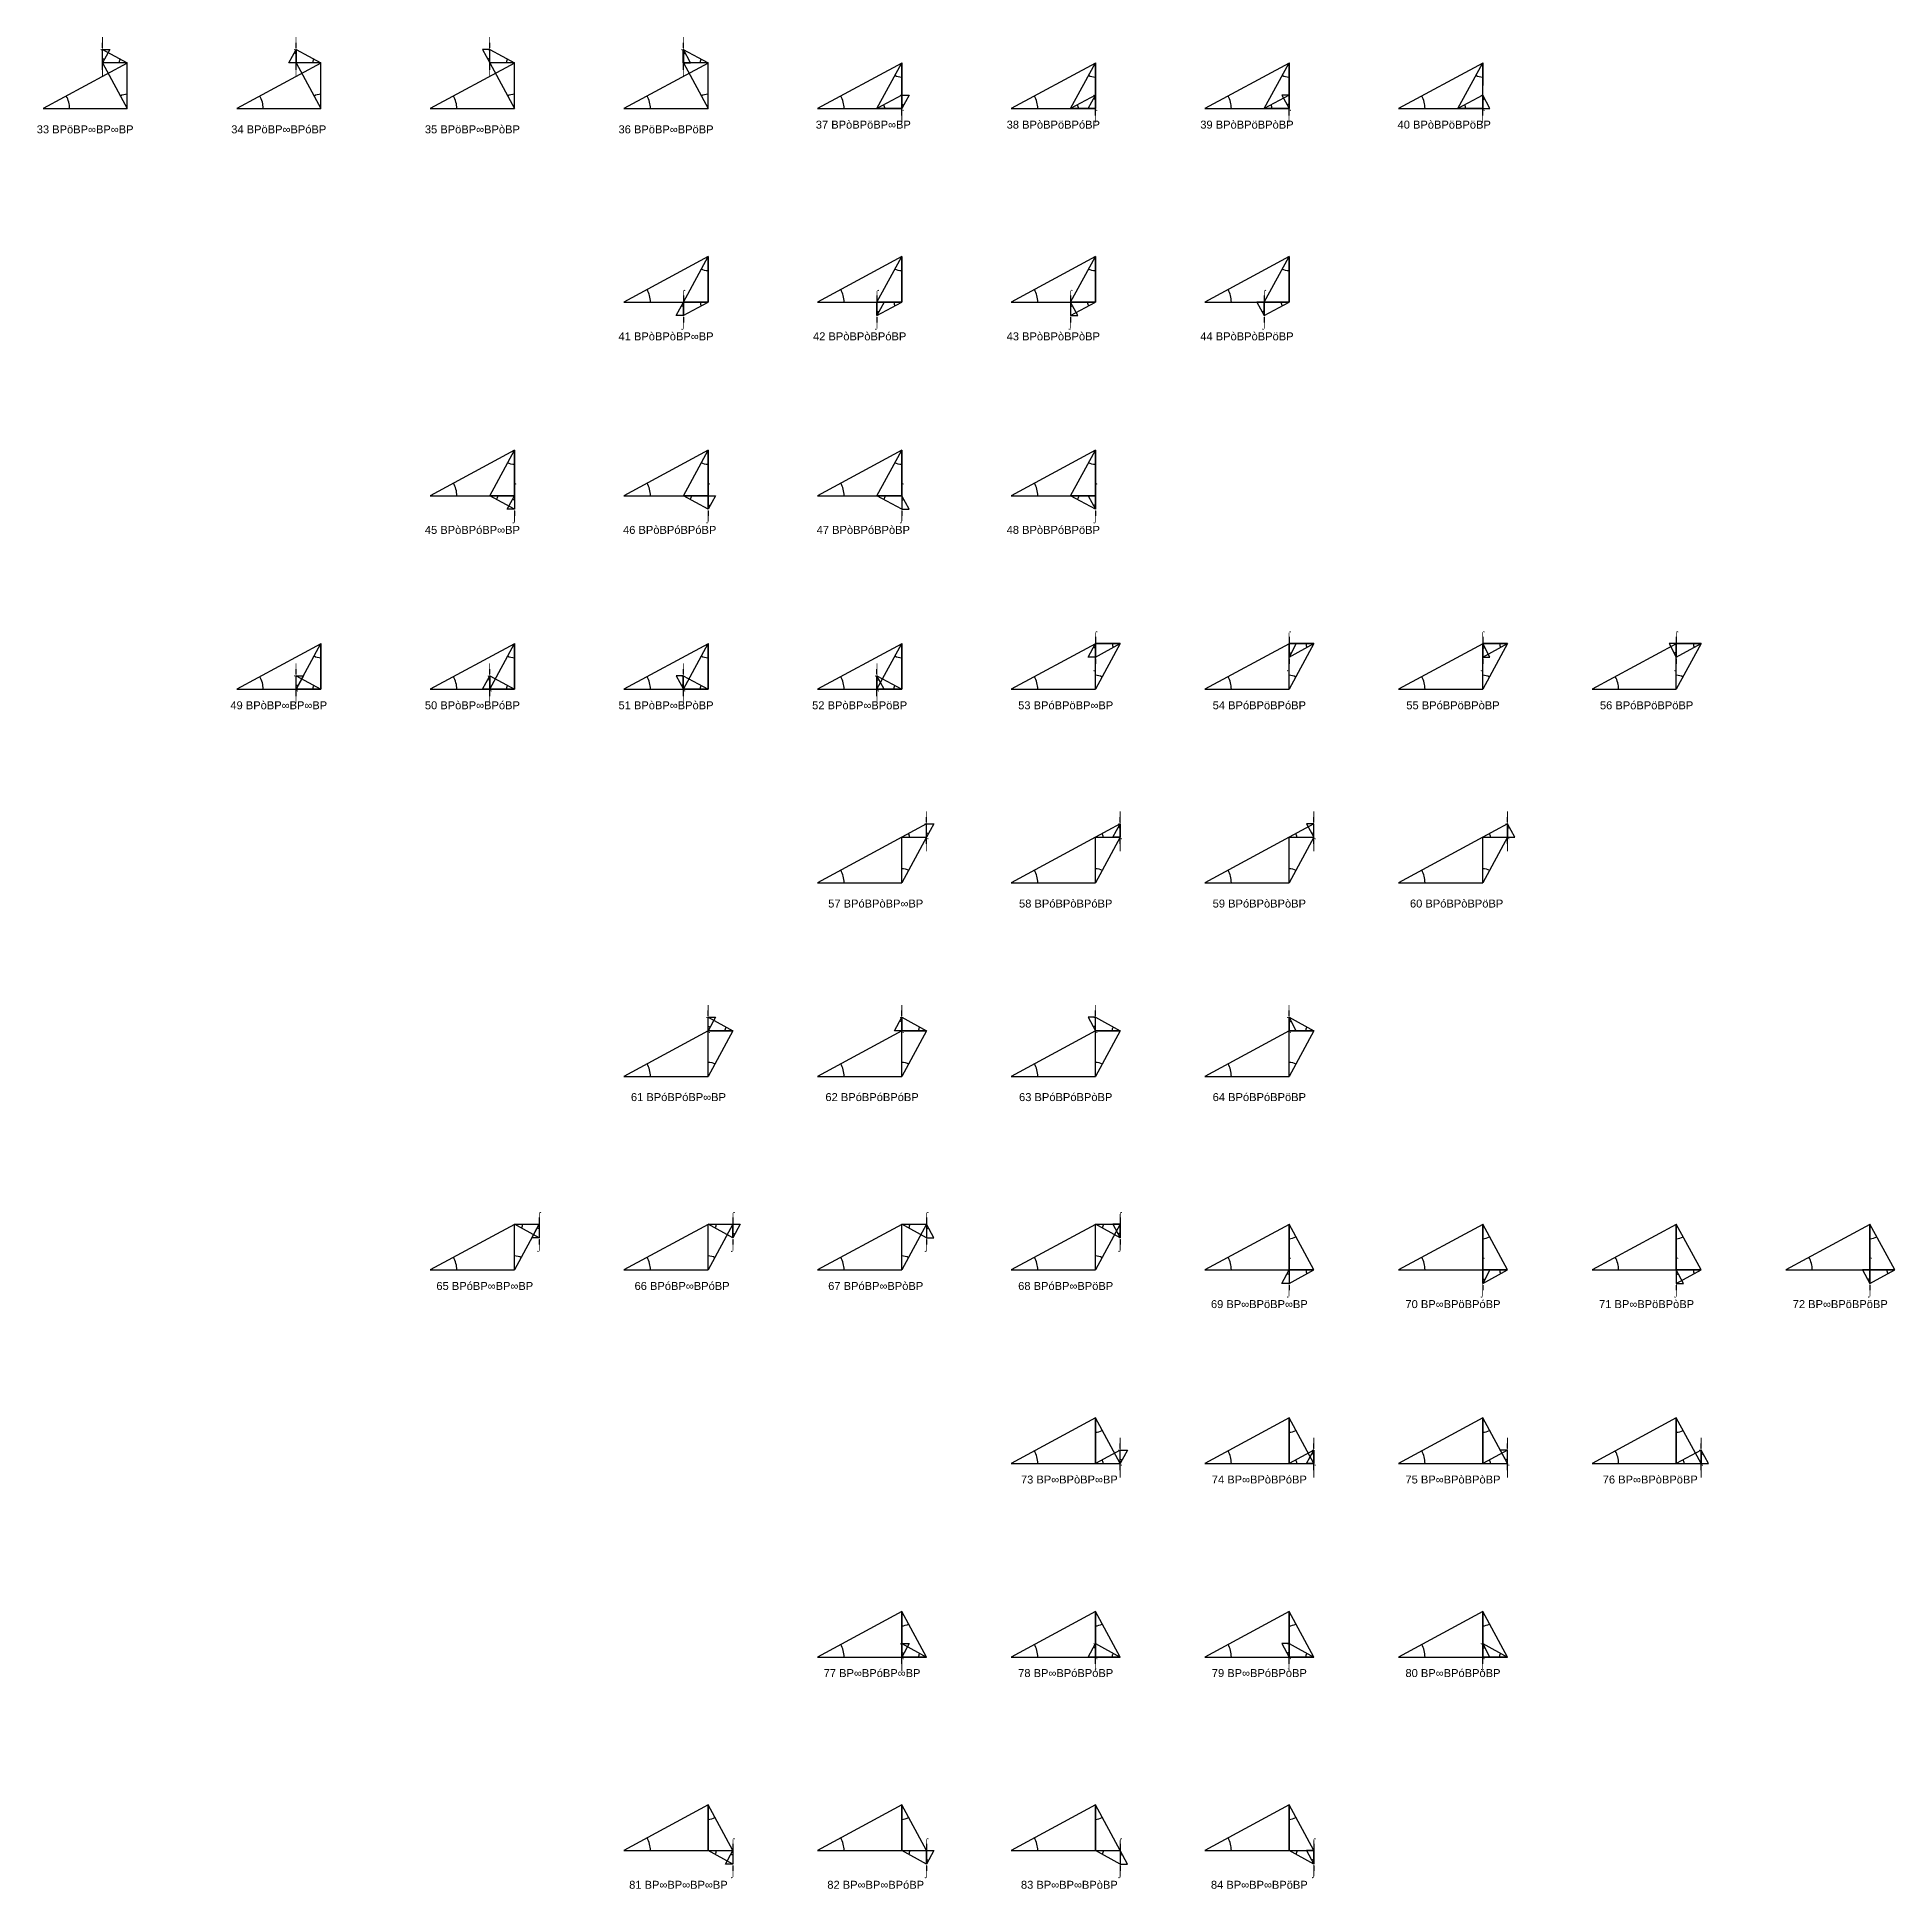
# Model space of a CAD drawing. Header units: millimetres. Extents: x 915202 to 1524453, y -2147646 to 62068.
# Drawn here: x 915202 to 1170864, y -2147646 to -1892699 of the extents above; entities that cross this region are included whole.
import ezdxf
from ezdxf.enums import TextEntityAlignment as Align

# ---------------------------------------------------------------- set-up
doc = ezdxf.new("R2010")
doc.units = ezdxf.units.MM
doc.linetypes.add('ACAD_ISO02W100', pattern=[15, 12, -3])
for name, color, linetype in [('BASE', 170, 'Continuous'), ('HYPOTENUSE', 20, 'Continuous'), ('PERPENDICULAR', 90, 'Continuous'), ('Standard', 7, 'Continuous')]:
    doc.layers.add(name, color=color, linetype=linetype)
doc.styles.add('Arial', font='arial_0.ttf')

# ---------------------------------------------------------------- blocks, each defined once
blk = doc.blocks.new('fundamental_block_GT')
at = {"color": 4}
blk.add_arc((0, -2), 277, 359.9799, 28.4254, dxfattribs=at)
at = {"layer": 'BASE'}
blk.add_line((0, 0), (879, -7), dxfattribs=at)
at = {"layer": 'HYPOTENUSE'}
blk.add_line((883, 469), (0, 0), dxfattribs=at)
at = {"layer": 'PERPENDICULAR'}
blk.add_line((879, -7), (883, 469), dxfattribs=at)

msp = doc.modelspace()

# ---------------------------------------------------------------- linework, layer by layer
at = {"color": 4, "linetype": 'ACAD_ISO02W100', "ltscale": 100}
for p, q in [((924186, -1897182), (924186, -1893478)), ((950834, -1897182), (950834, -1893478)), ((977483, -1897182), (977483, -1893478)), ((1004132, -1897182), (1004132, -1893478)), ((1034193, -1903470), (1034193, -1899766)), ((1060842, -1903470), (1060842, -1899766)), ((1087490, -1903470), (1087490, -1899766)), ((1114139, -1903470), (1114139, -1899766)), ((1004132, -1928267), (1004132, -1931971)), ((1030780, -1928267), (1030780, -1931971)), ((1057429, -1928267), (1057429, -1931971)), ((1084078, -1928267), (1084078, -1931971)), ((980896, -1954915), (980896, -1958619)), ((1007544, -1954915), (1007544, -1958619)), ((1034193, -1954915), (1034193, -1958619)), ((1060842, -1954915), (1060842, -1958619)), ((1060842, -1975276), (1060842, -1978980)), ((1087490, -1975276), (1087490, -1978980)), ((1114139, -1975276), (1114139, -1978980)), ((1140788, -1975276), (1140788, -1978980)), ((950834, -1983416), (950834, -1979712)), ((977483, -1983416), (977483, -1979712)), ((1004132, -1983416), (1004132, -1979712)), ((1030780, -1983416), (1030780, -1979712)), ((1037606, -2003776), (1037606, -2000072)), ((1064254, -2003776), (1064254, -2000072)), ((1090903, -2003776), (1090903, -2000072)), ((1117552, -2003776), (1117552, -2000072)), ((1007544, -2030425), (1007544, -2026721)), ((1034193, -2030425), (1034193, -2026721)), ((1060842, -2030425), (1060842, -2026721)), ((1087490, -2030425), (1087490, -2026721)), ((984308, -2055222), (984308, -2058926)), ((1010957, -2055222), (1010957, -2058926)), ((1037606, -2055222), (1037606, -2058926)), ((1064254, -2055222), (1064254, -2058926)), ((1087490, -2061510), (1087490, -2065214)), ((1114139, -2061510), (1114139, -2065214)), ((1140788, -2061510), (1140788, -2065214)), ((1167436, -2061510), (1167436, -2065214)), ((1064254, -2090011), (1064254, -2086307)), ((1090903, -2090011), (1090903, -2086307)), ((1117552, -2090011), (1117552, -2086307)), ((1144200, -2090011), (1144200, -2086307)), ((1034193, -2116659), (1034193, -2112955)), ((1060842, -2116659), (1060842, -2112955)), ((1087490, -2116659), (1087490, -2112955)), ((1114139, -2116659), (1114139, -2112955)), ((1010957, -2141456), (1010957, -2145160)), ((1037606, -2141456), (1037606, -2145160)), ((1064254, -2141456), (1064254, -2145160)), ((1090903, -2141456), (1090903, -2145160))]:
    msp.add_line(p, q, dxfattribs=at)

# ---------------------------------------------------------------- block references
for p, xscale, yscale, zscale, rotation in [((924186, -1896256), -2.107163267998986, 2.107163267998986, 2.107163267998986, 269.5116672382058), ((927598, -1896256), -3.882797260268299, 3.882797260268299, 3.882797260268299, 359.5116672382059), ((950834, -1894404), -2.107163267998986, 2.107163267998986, 2.107163267998986, 89.5116672382058), ((954247, -1896256), -3.882797260268299, 3.882797260268299, 3.882797260268299, 359.5116672382059), ((977483, -1896256), 2.107163267998986, 2.107163267998986, 2.107163267998986, 90.48833276179423), ((980896, -1896256), -3.882797260268299, 3.882797260268299, 3.882797260268299, 359.5116672382059), ((1004132, -1894404), 2.107163267998986, 2.107163267998986, 2.107163267998986, 270.4883327617943), ((1007544, -1896256), -3.882797260268299, 3.882797260268299, 3.882797260268299, 359.5116672382059), ((927598, -1902544), 7.15469692989837, 7.15469692989837, 7.15469692989837, 90.48833276179423), ((954247, -1902544), 7.15469692989837, 7.15469692989837, 7.15469692989837, 90.48833276179423), ((980896, -1902544), 7.15469692989837, 7.15469692989837, 7.15469692989837, 90.48833276179423), ((1007544, -1902544), 7.15469692989837, 7.15469692989837, 7.15469692989837, 90.48833276179423), ((1034193, -1896256), -7.15469692989837, 7.15469692989837, 7.15469692989837, 89.5116672382058), ((1060842, -1896256), -7.15469692989837, 7.15469692989837, 7.15469692989837, 89.5116672382058), ((1087490, -1896256), -7.15469692989837, 7.15469692989837, 7.15469692989837, 89.5116672382058), ((1114139, -1896256), -7.15469692989837, 7.15469692989837, 7.15469692989837, 89.5116672382058), ((1030780, -1902544), 3.882797260268299, 3.882797260268299, 3.882797260268299, 0.4883327617941891), ((1034193, -1902544), -2.107163267998986, 2.107163267998986, 2.107163267998986, 269.5116672382058), ((1057429, -1902544), 3.882797260268299, 3.882797260268299, 3.882797260268299, 0.4883327617941891), ((1060842, -1900692), -2.107163267998707, 2.107163267998707, 2.107163267998707, 89.5116672382058), ((1084078, -1902544), 3.882797260268299, 3.882797260268299, 3.882797260268299, 0.4883327617941891), ((1087490, -1902544), 2.107163267998707, 2.107163267998707, 2.107163267998707, 90.4883327617942), ((1110726, -1902544), 3.882797260268299, 3.882797260268299, 3.882797260268299, 0.4883327617941891), ((1114139, -1900692), 2.107163267998707, 2.107163267998707, 2.107163267998707, 270.4883327617942), ((1007544, -1922904), -7.15469692989837, 7.15469692989837, 7.15469692989837, 89.5116672382058), ((1034193, -1922904), -7.15469692989837, 7.15469692989837, 7.15469692989837, 89.5116672382058), ((1060842, -1922904), -7.15469692989837, 7.15469692989837, 7.15469692989837, 89.5116672382058), ((1087490, -1922904), -7.15469692989837, 7.15469692989837, 7.15469692989837, 89.5116672382058), ((1004132, -1929193), -2.107163267998986, 2.107163267998986, 2.107163267998986, 89.5116672382058), ((1007544, -1929193), 3.882797260268299, 3.882797260268299, 3.882797260268299, 180.4883327617942), ((1034193, -1929193), 3.882797260268299, 3.882797260268299, 3.882797260268299, 180.4883327617942), ((1030780, -1931045), -2.107163267998986, 2.107163267998986, 2.107163267998986, 269.5116672382058), ((1060842, -1929193), 3.882797260268299, 3.882797260268299, 3.882797260268299, 180.4883327617942), ((1057429, -1929193), 2.107163267998707, 2.107163267998707, 2.107163267998707, 270.4883327617942), ((1084078, -1931045), 2.107163267998707, 2.107163267998707, 2.107163267998707, 90.4883327617942), ((1087490, -1929193), 3.882797260268299, 3.882797260268299, 3.882797260268299, 180.4883327617942), ((980896, -1949553), -7.15469692989837, 7.15469692989837, 7.15469692989837, 89.5116672382058), ((1007544, -1949553), -7.15469692989837, 7.15469692989837, 7.15469692989837, 89.5116672382058), ((1034193, -1949553), -7.15469692989837, 7.15469692989837, 7.15469692989837, 89.5116672382058), ((1060842, -1949553), -7.15469692989837, 7.15469692989837, 7.15469692989837, 89.5116672382058), ((977483, -1955841), -3.882797260268299, 3.882797260268299, 3.882797260268299, 179.5116672382057), ((1004132, -1955841), -3.882797260268299, 3.882797260268299, 3.882797260268299, 179.5116672382057), ((1030780, -1955841), -3.882797260268299, 3.882797260268299, 3.882797260268299, 179.5116672382057), ((1057429, -1955841), -3.882797260268299, 3.882797260268299, 3.882797260268299, 179.5116672382057), ((980896, -1955841), -2.107163267998986, 2.107163267998986, 2.107163267998986, 89.5116672382058), ((1007544, -1957693), -2.107163267998986, 2.107163267998986, 2.107163267998986, 269.5116672382058), ((1034193, -1955841), 2.107163267998986, 2.107163267998986, 2.107163267998986, 270.4883327617943), ((1060842, -1957693), 2.107163267998707, 2.107163267998707, 2.107163267998707, 90.4883327617942), ((954247, -1976202), -7.15469692989837, 7.15469692989837, 7.15469692989837, 89.5116672382058), ((980896, -1976202), -7.15469692989837, 7.15469692989837, 7.15469692989837, 89.5116672382058), ((1007544, -1976202), -7.15469692989837, 7.15469692989837, 7.15469692989837, 89.5116672382058), ((1034193, -1976202), -7.15469692989837, 7.15469692989837, 7.15469692989837, 89.5116672382058), ((1060842, -1976202), -2.107163267998446, 2.107163267998446, 2.107163267998446, 89.51166723822818), ((1060842, -1982490), -7.15469692989837, 7.15469692989837, 7.15469692989837, 269.5116672382058), ((1064254, -1976202), 3.882797260267918, 3.882797260267918, 3.882797260267918, 180.4883327617934), ((1087490, -1982490), -7.15469692989837, 7.15469692989837, 7.15469692989837, 269.5116672382058), ((1090903, -1976202), 3.882797260267918, 3.882797260267918, 3.882797260267918, 180.4883327617934), ((1087490, -1978054), -2.107163267998446, 2.107163267998446, 2.107163267998446, 269.5116672382282), ((1114139, -1982490), -7.15469692989837, 7.15469692989837, 7.15469692989837, 269.5116672382058), ((1117552, -1976202), 3.882797260267918, 3.882797260267918, 3.882797260267918, 180.4883327617934), ((1114139, -1976202), 2.107163267998446, 2.107163267998446, 2.107163267998446, 270.4883327617862), ((1140788, -1978054), 2.107163267998446, 2.107163267998446, 2.107163267998446, 90.48833276178618), ((1140788, -1982490), -7.15469692989837, 7.15469692989837, 7.15469692989837, 269.5116672382058), ((1144200, -1976202), 3.882797260267918, 3.882797260267918, 3.882797260267918, 180.4883327617934), ((950834, -1982490), -2.107163267999255, 2.107163267999255, 2.107163267999255, 269.5116672382209), ((954247, -1982490), -3.882797260268299, 3.882797260268299, 3.882797260268299, 359.5116672382059), ((977483, -1980638), -2.107163267999255, 2.107163267999255, 2.107163267999255, 89.5116672382209), ((980896, -1982490), -3.882797260268299, 3.882797260268299, 3.882797260268299, 359.5116672382059), ((1004132, -1982490), 2.107163267999255, 2.107163267999255, 2.107163267999255, 90.48833276177909), ((1007544, -1982490), -3.882797260268299, 3.882797260268299, 3.882797260268299, 359.5116672382059), ((1030780, -1980638), 2.107163267999255, 2.107163267999255, 2.107163267999255, 270.4883327617791), ((1034193, -1982490), -3.882797260268299, 3.882797260268299, 3.882797260268299, 359.5116672382059), ((1034193, -2002850), 3.882797260268299, 3.882797260268299, 3.882797260268299, 0.4883327617941891), ((1037606, -2002850), -2.107163267999255, 2.107163267999255, 2.107163267999255, 269.5116672382209), ((1060842, -2002850), 3.882797260268299, 3.882797260268299, 3.882797260268299, 0.4883327617941891), ((1064254, -2000998), -2.107163267998975, 2.107163267998975, 2.107163267998975, 89.51166723822108), ((1087490, -2002850), 3.882797260268299, 3.882797260268299, 3.882797260268299, 0.4883327617941891), ((1090903, -2002850), 2.107163267998976, 2.107163267998976, 2.107163267998976, 90.48833276177899), ((1114139, -2002850), 3.882797260268299, 3.882797260268299, 3.882797260268299, 0.4883327617941891), ((1117552, -2000998), 2.107163267998975, 2.107163267998975, 2.107163267998975, 270.488332761779), ((1034193, -2009139), -7.15469692989837, 7.15469692989837, 7.15469692989837, 269.5116672382058), ((1060842, -2009139), -7.15469692989837, 7.15469692989837, 7.15469692989837, 269.5116672382058), ((1087490, -2009139), -7.15469692989837, 7.15469692989837, 7.15469692989837, 269.5116672382058), ((1114139, -2009139), -7.15469692989837, 7.15469692989837, 7.15469692989837, 269.5116672382058), ((1007544, -2035787), -7.15469692989837, 7.15469692989837, 7.15469692989837, 269.5116672382058), ((1007544, -2029499), -2.107163267999255, 2.107163267999255, 2.107163267999255, 269.5116672382209), ((1010957, -2029499), -3.882797260268299, 3.882797260268299, 3.882797260268299, 359.5116672382059), ((1034193, -2027647), -2.107163267999255, 2.107163267999255, 2.107163267999255, 89.5116672382209), ((1034193, -2035787), -7.15469692989837, 7.15469692989837, 7.15469692989837, 269.5116672382058), ((1037606, -2029499), -3.882797260268299, 3.882797260268299, 3.882797260268299, 359.5116672382059), ((1060842, -2029499), 2.107163267998976, 2.107163267998976, 2.107163267998976, 90.48833276177899), ((1060842, -2035787), -7.15469692989837, 7.15469692989837, 7.15469692989837, 269.5116672382058), ((1064254, -2029499), -3.882797260268299, 3.882797260268299, 3.882797260268299, 359.5116672382059), ((1087490, -2035787), -7.15469692989837, 7.15469692989837, 7.15469692989837, 269.5116672382058), ((1087490, -2027647), 2.107163267998975, 2.107163267998975, 2.107163267998975, 270.488332761779), ((1090903, -2029499), -3.882797260268299, 3.882797260268299, 3.882797260268299, 359.5116672382059), ((980896, -2062436), -7.15469692989837, 7.15469692989837, 7.15469692989837, 269.5116672382058), ((980896, -2056148), -3.882797260268299, 3.882797260268299, 3.882797260268299, 179.5116672382057), ((984308, -2056148), -2.107163267999255, 2.107163267999255, 2.107163267999255, 89.5116672382209), ((1007544, -2062436), -7.15469692989837, 7.15469692989837, 7.15469692989837, 269.5116672382058), ((1007544, -2056148), -3.882797260268299, 3.882797260268299, 3.882797260268299, 179.5116672382057), ((1010957, -2058000), -2.107163267999255, 2.107163267999255, 2.107163267999255, 269.5116672382209), ((1034193, -2062436), -7.15469692989837, 7.15469692989837, 7.15469692989837, 269.5116672382058), ((1034193, -2056148), -3.882797260268299, 3.882797260268299, 3.882797260268299, 179.5116672382057), ((1037606, -2056148), 2.107163267999255, 2.107163267999255, 2.107163267999255, 270.4883327617791), ((1060842, -2062436), -7.15469692989837, 7.15469692989837, 7.15469692989837, 269.5116672382058), ((1060842, -2056148), -3.882797260268299, 3.882797260268299, 3.882797260268299, 179.5116672382057), ((1064254, -2058000), 2.107163267998976, 2.107163267998976, 2.107163267998976, 90.48833276177899), ((1087490, -2056148), 7.15469692989837, 7.15469692989837, 7.15469692989837, 270.4883327617943), ((1114139, -2056148), 7.15469692989837, 7.15469692989837, 7.15469692989837, 270.4883327617943), ((1140788, -2056148), 7.15469692989837, 7.15469692989837, 7.15469692989837, 270.4883327617943), ((1167436, -2056148), 7.15469692989837, 7.15469692989837, 7.15469692989837, 270.4883327617943), ((1087490, -2062436), -2.107163267998446, 2.107163267998446, 2.107163267998446, 89.51166723822818), ((1090903, -2062436), 3.882797260267918, 3.882797260267918, 3.882797260267918, 180.4883327617934), ((1117552, -2062436), 3.882797260267918, 3.882797260267918, 3.882797260267918, 180.4883327617934), ((1114139, -2064288), -2.107163267998446, 2.107163267998446, 2.107163267998446, 269.5116672382282), ((1144200, -2062436), 3.882797260267918, 3.882797260267918, 3.882797260267918, 180.4883327617934), ((1140788, -2062436), 2.107163267998446, 2.107163267998446, 2.107163267998446, 270.4883327617862), ((1167436, -2064288), 2.107163267998446, 2.107163267998446, 2.107163267998446, 90.48833276178618), ((1170849, -2062436), 3.882797260267918, 3.882797260267918, 3.882797260267918, 180.4883327617934), ((1060842, -2082796), 7.15469692989837, 7.15469692989837, 7.15469692989837, 270.4883327617943), ((1087490, -2082796), 7.15469692989837, 7.15469692989837, 7.15469692989837, 270.4883327617943), ((1114139, -2082796), 7.15469692989837, 7.15469692989837, 7.15469692989837, 270.4883327617943), ((1140788, -2082796), 7.15469692989837, 7.15469692989837, 7.15469692989837, 270.4883327617943), ((1060842, -2089085), 3.882797260267918, 3.882797260267918, 3.882797260267918, 0.4883327617934432), ((1064254, -2089085), -2.107163267998446, 2.107163267998446, 2.107163267998446, 269.5116672382282), ((1087490, -2089085), 3.882797260267918, 3.882797260267918, 3.882797260267918, 0.4883327617934432), ((1090903, -2087233), -2.107163267998446, 2.107163267998446, 2.107163267998446, 89.51166723822818), ((1114139, -2089085), 3.882797260267918, 3.882797260267918, 3.882797260267918, 0.4883327617934432), ((1117552, -2089085), 2.107163267998446, 2.107163267998446, 2.107163267998446, 90.48833276178618), ((1140788, -2089085), 3.882797260267918, 3.882797260267918, 3.882797260267918, 0.4883327617934432), ((1144200, -2087233), 2.107163267998446, 2.107163267998446, 2.107163267998446, 270.4883327617862), ((1034193, -2109445), 7.15469692989837, 7.15469692989837, 7.15469692989837, 270.4883327617943), ((1060842, -2109445), 7.15469692989837, 7.15469692989837, 7.15469692989837, 270.4883327617943), ((1087490, -2109445), 7.15469692989837, 7.15469692989837, 7.15469692989837, 270.4883327617943), ((1114139, -2109445), 7.15469692989837, 7.15469692989837, 7.15469692989837, 270.4883327617943), ((1034193, -2115733), -2.107163267999255, 2.107163267999255, 2.107163267999255, 269.5116672382209), ((1037606, -2115733), -3.882797260268299, 3.882797260268299, 3.882797260268299, 359.5116672382059), ((1060842, -2113881), -2.107163267998975, 2.107163267998975, 2.107163267998975, 89.51166723822108), ((1064254, -2115733), -3.882797260268299, 3.882797260268299, 3.882797260268299, 359.5116672382059), ((1087490, -2115733), 2.107163267998976, 2.107163267998976, 2.107163267998976, 90.48833276177899), ((1090903, -2115733), -3.882797260268299, 3.882797260268299, 3.882797260268299, 359.5116672382059), ((1114139, -2113881), 2.107163267998975, 2.107163267998975, 2.107163267998975, 270.488332761779), ((1117552, -2115733), -3.882797260268299, 3.882797260268299, 3.882797260268299, 359.5116672382059), ((1007544, -2136094), 7.15469692989837, 7.15469692989837, 7.15469692989837, 270.4883327617943), ((1034193, -2136094), 7.15469692989837, 7.15469692989837, 7.15469692989837, 270.4883327617943), ((1060842, -2136094), 7.15469692989837, 7.15469692989837, 7.15469692989837, 270.4883327617943), ((1087490, -2136094), 7.15469692989837, 7.15469692989837, 7.15469692989837, 270.4883327617943), ((1007544, -2142382), -3.882797260268299, 3.882797260268299, 3.882797260268299, 179.5116672382057), ((1010957, -2142382), -2.107163267999255, 2.107163267999255, 2.107163267999255, 89.5116672382209), ((1034193, -2142382), -3.882797260268299, 3.882797260268299, 3.882797260268299, 179.5116672382057), ((1037606, -2144234), -2.107163267999255, 2.107163267999255, 2.107163267999255, 269.5116672382209), ((1060842, -2142382), -3.882797260268299, 3.882797260268299, 3.882797260268299, 179.5116672382057), ((1064254, -2142382), 2.107163267998975, 2.107163267998975, 2.107163267998975, 270.488332761779), ((1087490, -2142382), -3.882797260268299, 3.882797260268299, 3.882797260268299, 179.5116672382057), ((1090903, -2144234), 2.107163267998976, 2.107163267998976, 2.107163267998976, 90.48833276177899)]:
    msp.add_blockref('fundamental_block_GT', p, dxfattribs=dict(xscale=xscale, yscale=yscale, zscale=zscale, rotation=rotation))
at = {"layer": 'Standard', "xscale": 13.18371388650824, "yscale": 13.18371388650824, "zscale": 13.18371388650824, "rotation": 0.4883327617913192}
for p in [(916011, -1902544), (942660, -1902544), (969308, -1902544), (995957, -1902544), (1022606, -1902544), (1049254, -1902544), (1075903, -1902544), (1102552, -1902544), (995957, -1929193), (1022606, -1929193), (1049254, -1929193), (1075903, -1929193), (969308, -1955841), (995957, -1955841), (1022606, -1955841), (1049254, -1955841), (942660, -1982490), (969308, -1982490), (995957, -1982490), (1022606, -1982490), (1049254, -1982490), (1075903, -1982490), (1102552, -1982490), (1129200, -1982490), (1022606, -2009139), (1049254, -2009139), (1075903, -2009139), (1102552, -2009139), (995957, -2035787), (1022606, -2035787), (1049254, -2035787), (1075903, -2035787), (969308, -2062436), (995957, -2062436), (1022606, -2062436), (1049254, -2062436), (1075903, -2062436), (1102552, -2062436), (1129200, -2062436), (1155849, -2062436), (1049254, -2089085), (1075903, -2089085), (1102552, -2089085), (1129200, -2089085), (1022606, -2115733), (1049254, -2115733), (1075903, -2115733), (1102552, -2115733), (995957, -2142382), (1022606, -2142382), (1049254, -2142382), (1075903, -2142382)]:
    msp.add_blockref('fundamental_block_GT', p, dxfattribs=at)

# ---------------------------------------------------------------- texts
at = {"style": 'Arial'}
for s, height, p in [('⌡', 1095, (924186, -1893478)), ('⌡', 1095, (950834, -1893478)), ('⌡', 1095, (977483, -1893478)), ('⌡', 1095, (1004132, -1893478)), ('⌠', 1095, (924186, -1897182)), ('⌠', 1095, (950834, -1897182)), ('⌠', 1095, (977483, -1897182)), ('⌠', 1095, (1004132, -1897182)), ('⌡', 1095, (1034193, -1899766)), ('⌡', 1095, (1060842, -1899766)), ('⌡', 1095, (1087490, -1899766)), ('⌡', 1095, (1114139, -1899766)), ('37 BPòBPöBP∞BP', 1095.21, (1028902, -1904745)), ('⌠', 1095, (1034193, -1903470)), ('38 BPòBPöBPóBP', 1095.21, (1055048, -1904745)), ('⌠', 1095, (1060842, -1903470)), ('39 BPòBPöBPòBP', 1095.21, (1081697, -1904745)), ('⌠', 1095, (1087490, -1903470)), ('40 BPòBPöBPöBP', 1095.21, (1108848, -1904745)), ('⌠', 1095, (1114139, -1903470)), ('33 BPöBP∞BP∞BP', 1095.21, (921805, -1905393)), ('34 BPöBP∞BPóBP', 1095.21, (948453, -1905393)), ('35 BPöBP∞BPòBP', 1095.21, (975102, -1905393)), ('36 BPöBP∞BPöBP', 1095.21, (1001751, -1905393)), ('⌠', 1095, (1004132, -1928267)), ('⌠', 1095, (1030780, -1928267)), ('⌠', 1095, (1057429, -1928267)), ('⌠', 1095, (1084078, -1928267)), ('⌡', 1095, (1004132, -1931971)), ('⌡', 1095, (1030780, -1931971)), ('⌡', 1095, (1057429, -1931971)), ('⌡', 1095, (1084078, -1931971)), ('41 BPòBPòBP∞BP', 1095.21, (1001751, -1933894)), ('42 BPòBPòBPóBP', 1095.21, (1028399, -1933894)), ('43 BPòBPòBPòBP', 1095.21, (1055048, -1933894)), ('44 BPòBPòBPöBP', 1095.21, (1081697, -1933894)), ('⌠', 1095, (980896, -1954915)), ('⌠', 1095, (1007544, -1954915)), ('⌠', 1095, (1034193, -1954915)), ('⌠', 1095, (1060842, -1954915)), ('⌡', 1095, (980896, -1958619)), ('⌡', 1095, (1007544, -1958619)), ('⌡', 1095, (1034193, -1958619)), ('⌡', 1095, (1060842, -1958619)), ('45 BPòBPóBP∞BP', 1095.21, (975102, -1960542)), ('46 BPòBPóBPóBP', 1095.21, (1002253, -1960542)), ('47 BPòBPóBPòBP', 1095.21, (1028902, -1960542)), ('48 BPòBPóBPöBP', 1095.21, (1055048, -1960542)), ('⌠', 1095, (1060842, -1975276)), ('⌠', 1095, (1087490, -1975276)), ('⌠', 1095, (1114139, -1975276)), ('⌠', 1095, (1140788, -1975276)), ('⌡', 1095, (1060842, -1978980)), ('⌡', 1095, (1087490, -1978980)), ('⌡', 1095, (1114139, -1978980)), ('⌡', 1095, (1140788, -1978980)), ('⌡', 1095, (950834, -1979712)), ('⌡', 1095, (977483, -1979712)), ('⌡', 1095, (1004132, -1979712)), ('⌡', 1095, (1030780, -1979712)), ('⌠', 1095, (950834, -1983416)), ('⌠', 1095, (977483, -1983416)), ('⌠', 1095, (1004132, -1983416)), ('⌠', 1095, (1030780, -1983416)), ('49 BPòBP∞BP∞BP', 1095.21, (948453, -1984691)), ('50 BPòBP∞BPóBP', 1095.21, (975102, -1984691)), ('51 BPòBP∞BPòBP', 1095.21, (1001751, -1984691)), ('52 BPòBP∞BPöBP', 1095.21, (1028399, -1984691)), ('53 BPóBPöBP∞BP', 1095.21, (1056754, -1984691)), ('54 BPóBPöBPóBP', 1095.21, (1083403, -1984691)), ('55 BPóBPöBPòBP', 1095.21, (1110052, -1984691)), ('56 BPóBPöBPöBP', 1095.21, (1136700, -1984691)), ('⌡', 1095, (1037606, -2000072)), ('⌡', 1095, (1064254, -2000072)), ('⌡', 1095, (1090903, -2000072)), ('⌡', 1095, (1117552, -2000072)), ('⌠', 1095, (1037606, -2003776)), ('⌠', 1095, (1064254, -2003776)), ('⌠', 1095, (1090903, -2003776)), ('⌠', 1095, (1117552, -2003776)), ('57 BPóBPòBP∞BP', 1095.21, (1030608, -2011988)), ('58 BPóBPòBPóBP', 1095.21, (1056754, -2011988)), ('59 BPóBPòBPòBP', 1095.21, (1083403, -2011988)), ('60 BPóBPòBPöBP', 1095.21, (1110554, -2011988)), ('⌡', 1095, (1007544, -2026721)), ('⌡', 1095, (1034193, -2026721)), ('⌡', 1095, (1060842, -2026721)), ('⌡', 1095, (1087490, -2026721)), ('⌠', 1095, (1007544, -2030425)), ('⌠', 1095, (1034193, -2030425)), ('⌠', 1095, (1060842, -2030425)), ('⌠', 1095, (1087490, -2030425)), ('61 BPóBPóBP∞BP', 1095.21, (1003457, -2038636)), ('62 BPóBPóBPóBP', 1095.21, (1030106, -2038636)), ('63 BPóBPóBPòBP', 1095.21, (1056754, -2038636)), ('64 BPóBPóBPöBP', 1095.21, (1083403, -2038636)), ('⌠', 1095, (984308, -2055222)), ('⌠', 1095, (1010957, -2055222)), ('⌠', 1095, (1037606, -2055222)), ('⌠', 1095, (1064254, -2055222)), ('⌡', 1095, (984308, -2058926)), ('⌡', 1095, (1010957, -2058926)), ('⌡', 1095, (1037606, -2058926)), ('⌡', 1095, (1064254, -2058926)), ('⌠', 1095, (1087490, -2061510)), ('⌠', 1095, (1114139, -2061510)), ('⌠', 1095, (1140788, -2061510)), ('⌠', 1095, (1167436, -2061510)), ('65 BPóBP∞BP∞BP', 1095.21, (976808, -2064637)), ('66 BPóBP∞BPóBP', 1095.21, (1003959, -2064637)), ('67 BPóBP∞BPòBP', 1095.21, (1030608, -2064637)), ('68 BPóBP∞BPöBP', 1095.21, (1056754, -2064637)), ('⌡', 1095, (1087490, -2065214)), ('⌡', 1095, (1114139, -2065214)), ('⌡', 1095, (1140788, -2065214)), ('⌡', 1095, (1167436, -2065214)), ('69 BP∞BPöBP∞BP', 1095.21, (1083403, -2067137)), ('70 BP∞BPöBPóBP', 1095.21, (1110052, -2067137)), ('71 BP∞BPöBPòBP', 1095.21, (1136700, -2067137)), ('72 BP∞BPöBPöBP', 1095.21, (1163349, -2067137)), ('⌡', 1095, (1064254, -2086307)), ('⌡', 1095, (1090903, -2086307)), ('⌡', 1095, (1117552, -2086307)), ('⌡', 1095, (1144200, -2086307)), ('73 BP∞BPòBP∞BP', 1095.21, (1057257, -2091286)), ('⌠', 1095, (1064254, -2090011)), ('74 BP∞BPòBPóBP', 1095.21, (1083403, -2091286)), ('⌠', 1095, (1090903, -2090011)), ('75 BP∞BPòBPòBP', 1095.21, (1110052, -2091286)), ('⌠', 1095, (1117552, -2090011)), ('76 BP∞BPòBPöBP', 1095.21, (1137203, -2091286)), ('⌠', 1095, (1144200, -2090011)), ('⌡', 1095, (1034193, -2112955)), ('⌡', 1095, (1060842, -2112955)), ('⌡', 1095, (1087490, -2112955)), ('⌡', 1095, (1114139, -2112955)), ('⌠', 1095, (1034193, -2116659)), ('⌠', 1095, (1060842, -2116659)), ('⌠', 1095, (1087490, -2116659)), ('⌠', 1095, (1114139, -2116659)), ('77 BP∞BPóBP∞BP', 1095.21, (1030106, -2117934)), ('78 BP∞BPóBPóBP', 1095.21, (1056754, -2117934)), ('79 BP∞BPóBPòBP', 1095.21, (1083403, -2117934)), ('80 BP∞BPóBPöBP', 1095.21, (1110052, -2117934)), ('⌠', 1095, (1010957, -2141456)), ('⌠', 1095, (1037606, -2141456)), ('⌠', 1095, (1064254, -2141456)), ('⌠', 1095, (1090903, -2141456)), ('⌡', 1095, (1010957, -2145160)), ('⌡', 1095, (1037606, -2145160)), ('⌡', 1095, (1064254, -2145160)), ('⌡', 1095, (1090903, -2145160)), ('81 BP∞BP∞BP∞BP', 1095.21, (1003457, -2147083)), ('82 BP∞BP∞BPóBP', 1095.21, (1030608, -2147083)), ('83 BP∞BP∞BPòBP', 1095.21, (1057257, -2147083)), ('84 BP∞BP∞BPöBP', 1095.21, (1083403, -2147083))]:
    msp.add_text(s, height=height, dxfattribs=at).set_placement(p, align=Align.MIDDLE_CENTER)

doc.saveas('drawing.dxf')
